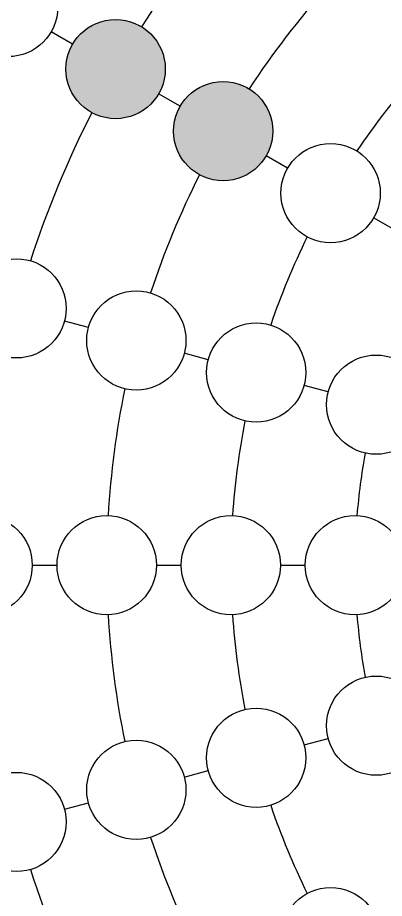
# Model space of a CAD drawing. Header units: inches. Extents: x 53 to 275, y 28 to 179.
# Drawn here: x 127.6 to 131.29, y 101.75 to 110.62 of the extents above; entities that cross this region are included whole.
import ezdxf

# ---------------------------------------------------------------- set-up
doc = ezdxf.new("R2010")
doc.units = ezdxf.units.IN
doc.header["$MEASUREMENT"] = 0

msp = doc.modelspace()

# ---------------------------------------------------------------- hatches: boundary and pattern name
h = msp.add_hatch(color=4)
h.set_gradient(color1=(242, 238, 13), color2=(243, 240, 32), one_color=1, tint=0.54)
h.paths.add_polyline_path([(149.8211, 101.8697, 1), (148.8211, 101.8697, 1)])
h.paths.add_polyline_path([(148.6137, 102.1932, 1), (147.6137, 102.1932, 1)])
h.paths.add_polyline_path([(146.4073, 100.1049, 1), (145.4073, 100.1049, 1)])
h.paths.add_polyline_path([(145.3248, 100.7299, 1), (144.3248, 100.7299, 1)])
h.paths.add_polyline_path([(143.0504, 99.8016, 1), (142.0504, 99.8016, 1)])
h.paths.add_polyline_path([(142.1665, 100.6855, 1), (141.1665, 100.6855, 1)])
h.paths.add_polyline_path([(137.7471, 90.1049, 1), (136.7471, 90.1049, 1)])
h.paths.add_polyline_path([(137.7471, 91.3549, 1), (136.7471, 91.3549, 1)])
h.paths.add_polyline_path([(140.9823, 93.0308, 1), (139.9823, 93.0308, 1)])
h.paths.add_polyline_path([(140.6588, 94.2382, 1), (139.6588, 94.2382, 1)])
h.paths.add_polyline_path([(142.7471, 96.4447, 1), (141.7471, 96.4447, 1)])
h.paths.add_polyline_path([(142.1221, 97.5272, 1), (141.1221, 97.5272, 1)])
h.paths.add_polyline_path([(122.7471, 105.1049, 1), (121.7471, 105.1049, 1)])
h.paths.add_polyline_path([(123.9971, 105.1049, 1), (122.9971, 105.1049, 1)])
h.paths.add_polyline_path([(125.673, 101.8697, 1), (124.673, 101.8697, 1)])
h.paths.add_polyline_path([(126.8804, 102.1932, 1), (125.8804, 102.1932, 1)])
h.paths.add_polyline_path([(129.0868, 100.1049, 1), (128.0868, 100.1049, 1)])
h.paths.add_polyline_path([(130.1693, 100.7299, 1), (129.1693, 100.7299, 1)])
h.paths.add_polyline_path([(132.4438, 99.8016, 1), (131.4438, 99.8016, 1)])
h.paths.add_polyline_path([(133.3276, 100.6855, 1), (132.3276, 100.6855, 1)])
h.paths.add_polyline_path([(134.5118, 93.0308, 1), (133.5118, 93.0308, 1)])
h.paths.add_polyline_path([(134.8353, 94.2382, 1), (133.8353, 94.2382, 1)])
h.paths.add_polyline_path([(132.7471, 96.4447, 1), (131.7471, 96.4447, 1)])
h.paths.add_polyline_path([(133.3721, 97.5272, 1), (132.3721, 97.5272, 1)])
h.paths.add_polyline_path([(125.673, 108.3402, 1), (124.673, 108.3402, 1)])
h.paths.add_polyline_path([(126.8804, 108.0166, 1), (125.8804, 108.0166, 1)])
h.paths.add_polyline_path([(129.0868, 110.1049, 1), (128.0868, 110.1049, 1)])
h.paths.add_polyline_path([(130.1693, 109.4799, 1), (129.1693, 109.4799, 1)])

# ---------------------------------------------------------------- linework, layer by layer
at = {"lineweight": 30}
for p, q in [((128.1538, 110.3549), (127.9373, 110.4799)), ((129.2363, 109.7299), (129.0198, 109.8549)), ((130.3189, 109.1049), (130.1023, 109.2299)), ((131.4014, 108.4799), (131.1849, 108.6049)), ((128.3122, 107.499), (128.0708, 107.5637)), ((129.5197, 107.1755), (129.2782, 107.2402)), ((130.7271, 106.8519), (130.4856, 106.9166)), ((127.7471, 105.1049), (127.9971, 105.1049)), ((128.9971, 105.1049), (129.2471, 105.1049)), ((130.2471, 105.1049), (130.4971, 105.1049)), ((130.4856, 103.2932), (130.7271, 103.3579)), ((129.2782, 102.9697), (129.5197, 103.0344)), ((128.0708, 102.6461), (128.3122, 102.7108))]:
    msp.add_line(p, q, dxfattribs=at)
at = {"color": 4}
for centre in [(127.5043, 110.7299), (128.5868, 110.1049), (129.6693, 109.4799), (130.7519, 108.8549), (127.5878, 107.6931), (128.7952, 107.3696), (130.0026, 107.0461), (131.21, 106.7225), (127.2471, 105.1049), (128.4971, 105.1049), (129.7471, 105.1049), (130.9971, 105.1049), (131.21, 103.4873), (130.0026, 103.1638), (128.7952, 102.8402), (127.5878, 102.5167), (130.7519, 101.3549)]:
    msp.add_circle(centre, 0.5, dxfattribs=at)
at = {"lineweight": 30}
for radius, start, end in [(10, 137.86509, 147.13491), (8.75, 138.27449, 146.72551), (7.5, 138.82043, 146.17957), (10, 152.86509, 162.13491), (8.75, 153.27449, 161.72551), (7.5, 153.82043, 161.17957), (8.75, 168.27449, 176.72551), (7.5, 168.82043, 176.17957), (6.25, 169.58489, 175.41511), (8.75, 183.27449, 191.72551), (7.5, 183.82043, 191.17957), (6.25, 184.58489, 190.41511), (7.5, 198.82043, 206.17957), (8.75, 198.27449, 206.72551), (10, 197.86509, 207.13491)]:
    msp.add_arc((137.2471, 105.1049), radius, start, end, dxfattribs=at)

doc.saveas('drawing.dxf')
